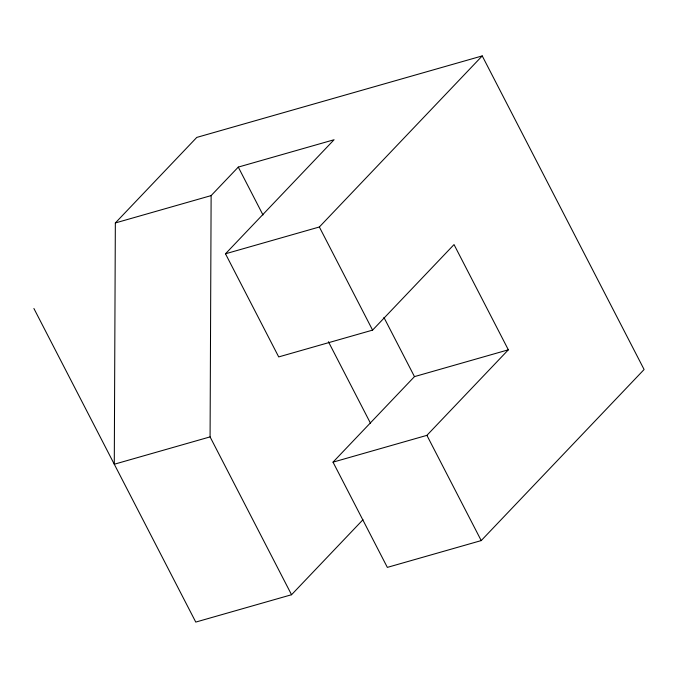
<?xml version="1.0" encoding="UTF-8"?>
<svg xmlns="http://www.w3.org/2000/svg" width="678" height="678" viewBox="0 0 678 678"><rect width="100%" height="100%" fill="white"/><g stroke="black" fill="none" stroke-linecap="round" stroke-linejoin="round"><path stroke-width="1.02" d="M115.345 222.952L114.285 464.235L210.078 436.886L211.129 195.603L238.283 167.093L334.068 139.744L225.486 253.792L278.709 356.916L372.586 330.118L454.031 244.58L508.347 349.814L426.903 435.352L333.025 462.15L387.341 567.384L481.219 540.586L644.1 369.51L482.236 55.918L196.781 137.414L115.345 222.952L211.129 195.603M225.486 253.792L319.355 226.986L482.236 55.918M333.025 462.15L414.47 376.621L508.347 349.814M33.9 308.49L195.764 622.082L291.548 594.733L362.967 519.721M383.918 317.423L414.47 376.621M319.355 226.986L372.586 330.118M426.903 435.352L481.219 540.586M238.283 167.093L262.996 214.977M328.415 341.729L370.578 423.411M210.078 436.886L291.548 594.733"/></g></svg>
